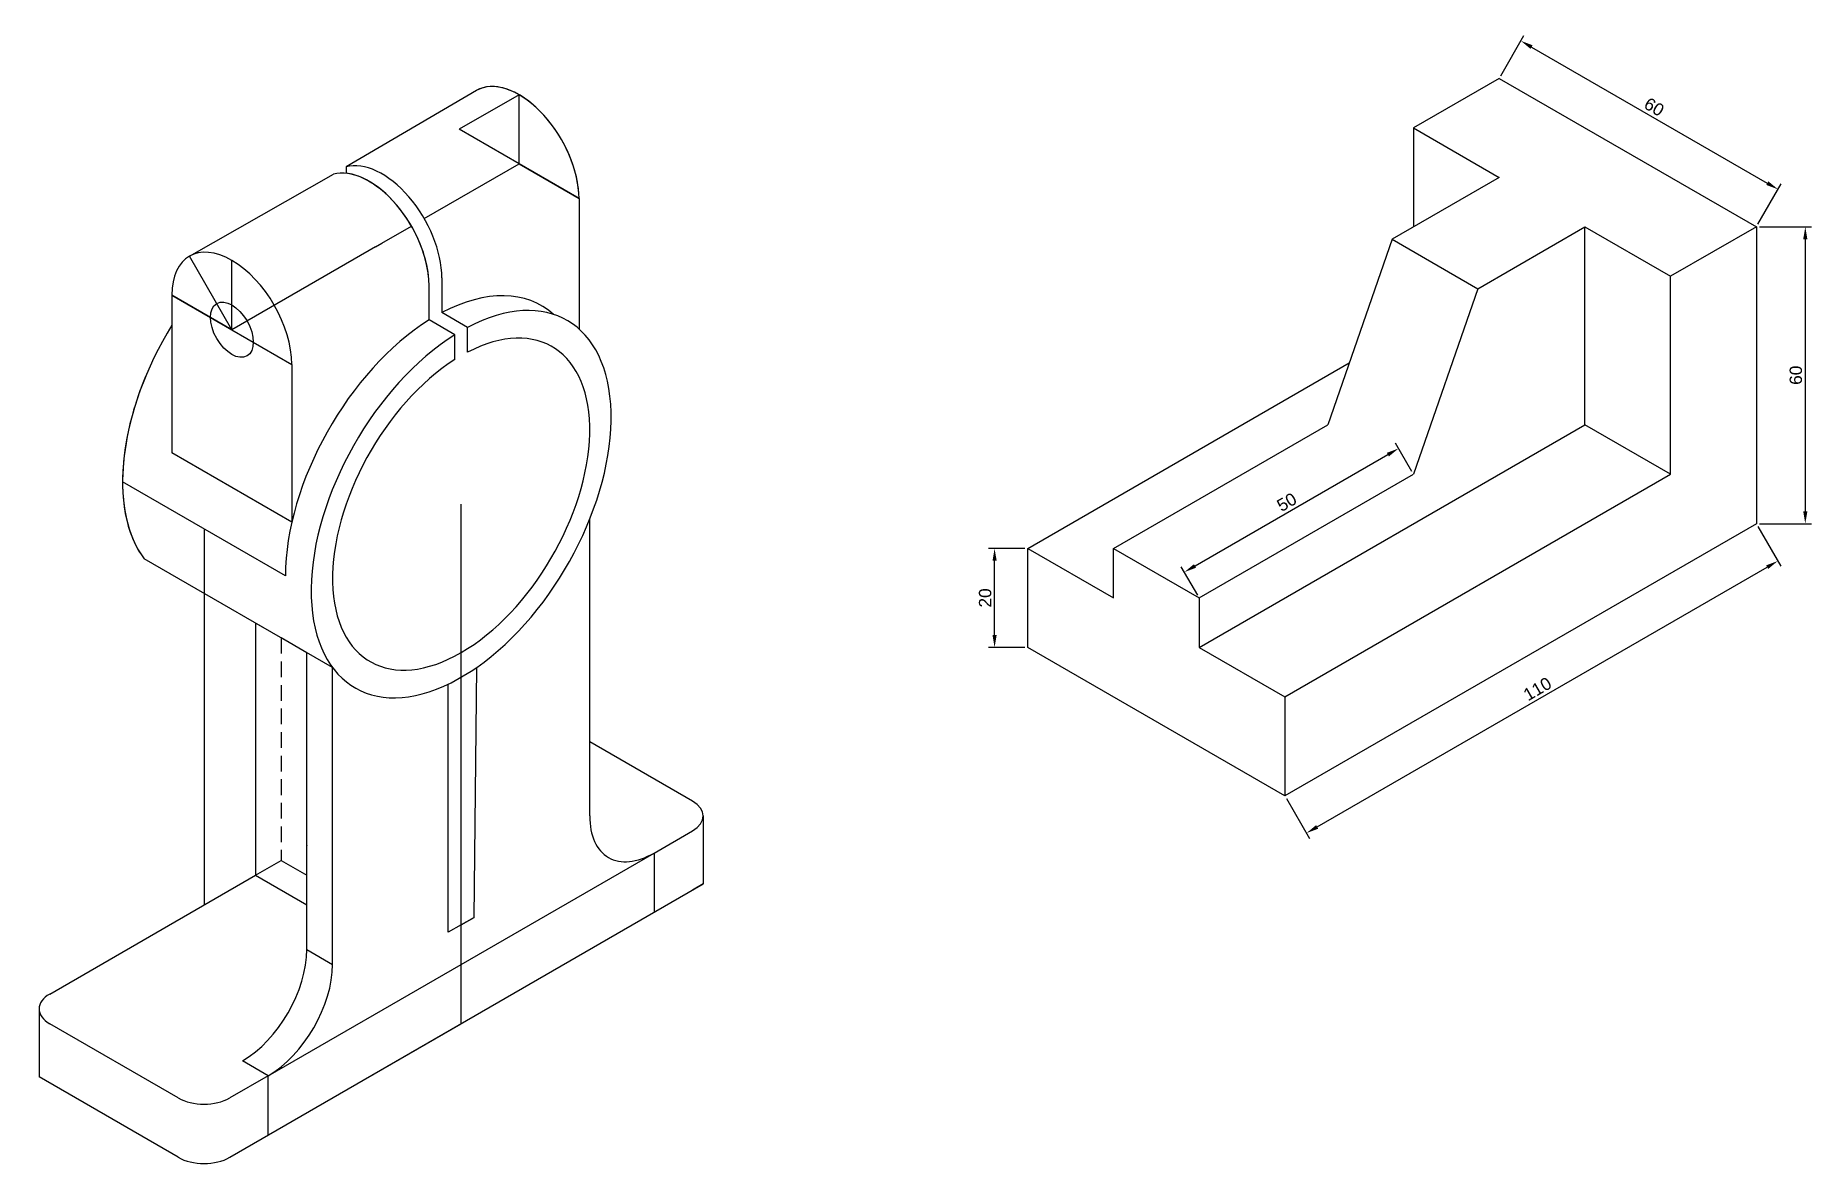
# Model space of a CAD drawing. Header units: millimetres. Extents: x 2132 to 2491, y 2003 to 2231.
import ezdxf

# ---------------------------------------------------------------- set-up
doc = ezdxf.new("R2010")
doc.units = ezdxf.units.MM
doc.linetypes.add('HIDDEN2', pattern=[4.7625, 3.175, -1.5875])
doc.styles.get("Standard").update_dxf_attribs({"font": 'arial.ttf'})
doc.dimstyles.new('ISO-25', dxfattribs={"dimtxt": 2.5, "dimasz": 2.5, "dimexe": 1.25, "dimexo": 0.625, "dimtad": 1, "dimtxsty": 'Standard', "dimcen": 2.5, "dimadec": 0, "dimazin": 0, "dimtfac": 1, "dimtmove": 0, "dimatfit": 3, "dimfxl": 1, "dimarcsym": 0})

# ---------------------------------------------------------------- blocks, each defined once
blk = doc.blocks.new('*D8')
at = {"color": 0, "lineweight": -2, "transparency": 16777216}
for p, q in [((2427.75, 2222.96), (2432.44, 2231.08)), ((2433.98, 2228.74), (2481.61, 2201.24)), ((2479.71, 2192.96), (2484.4, 2201.08))]:
    blk.add_line(p, q, dxfattribs=at)
at = {"color": 0, "transparency": 16777216}
for points in [[(2434.19, 2229.11), (2433.77, 2228.38), (2431.82, 2229.99)], [(2481.82, 2201.61), (2481.4, 2200.88), (2483.78, 2199.99)]]:
    blk.add_solid(points, dxfattribs=at)
at = {"layer": 'Defpoints', "color": 0, "transparency": 16777216}
for p in [(2427.44, 2222.42), (2483.78, 2199.99), (2479.4, 2192.42)]:
    blk.add_point(p, dxfattribs=at)
at = {"color": 0, "transparency": 16777216, "insert": (2458.75, 2216.64), "char_height": 2.5, "attachment_point": 5, "rotation": 330}
blk.add_mtext('60', dxfattribs=at)
blk = doc.blocks.new('*D9')
at = {"color": 0, "lineweight": -2, "transparency": 16777216}
for p, q in [((2365.97, 2123.88), (2404.94, 2146.38)), ((2409.81, 2142.96), (2406.48, 2148.72)), ((2366.51, 2117.96), (2363.18, 2123.72))]:
    blk.add_line(p, q, dxfattribs=at)
at = {"color": 0, "transparency": 16777216}
for points in [[(2404.73, 2146.74), (2405.15, 2146.02), (2407.11, 2147.63)], [(2365.76, 2124.24), (2366.18, 2123.52), (2363.81, 2122.63)]]:
    blk.add_solid(points, dxfattribs=at)
at = {"layer": 'Defpoints', "color": 0, "transparency": 16777216}
for p in [(2407.11, 2147.63), (2410.12, 2142.42), (2366.82, 2117.42)]:
    blk.add_point(p, dxfattribs=at)
at = {"color": 0, "transparency": 16777216, "insert": (2384.51, 2136.78), "char_height": 2.5, "attachment_point": 5, "rotation": 30}
blk.add_mtext('50', dxfattribs=at)
blk = doc.blocks.new('*D10')
at = {"color": 0, "lineweight": -2, "transparency": 16777216}
for p, q in [((2331.55, 2127.42), (2324.22, 2127.42)), ((2325.47, 2109.92), (2325.47, 2124.92)), ((2331.55, 2107.42), (2324.22, 2107.42))]:
    blk.add_line(p, q, dxfattribs=at)
at = {"color": 0, "transparency": 16777216}
for points in [[(2325.05, 2124.92), (2325.89, 2124.92), (2325.47, 2127.42)], [(2325.05, 2109.92), (2325.89, 2109.92), (2325.47, 2107.42)]]:
    blk.add_solid(points, dxfattribs=at)
at = {"layer": 'Defpoints', "color": 0, "transparency": 16777216}
for p in [(2325.47, 2127.42), (2332.18, 2127.42), (2332.18, 2107.42)]:
    blk.add_point(p, dxfattribs=at)
at = {"color": 0, "transparency": 16777216, "insert": (2323.57, 2117.42), "char_height": 2.5, "attachment_point": 5, "rotation": 90}
blk.add_mtext('20', dxfattribs=at)
blk = doc.blocks.new('*D11')
at = {"color": 0, "lineweight": -2, "transparency": 16777216}
for p, q in [((2479.71, 2131.88), (2484.37, 2123.81)), ((2390.65, 2071.14), (2481.58, 2123.64)), ((2384.45, 2076.88), (2389.11, 2068.81))]:
    blk.add_line(p, q, dxfattribs=at)
at = {"color": 0, "transparency": 16777216}
for points in [[(2481.38, 2124), (2481.79, 2123.28), (2483.75, 2124.89)], [(2390.44, 2071.5), (2390.86, 2070.78), (2388.49, 2069.89)]]:
    blk.add_solid(points, dxfattribs=at)
at = {"layer": 'Defpoints', "color": 0, "transparency": 16777216}
for p in [(2479.4, 2132.42), (2483.75, 2124.89), (2384.14, 2077.42)]:
    blk.add_point(p, dxfattribs=at)
at = {"color": 0, "transparency": 16777216, "insert": (2435.17, 2099.03), "char_height": 2.5, "attachment_point": 5, "rotation": 30}
blk.add_mtext('110', dxfattribs=at)
blk = doc.blocks.new('*D12')
at = {"color": 0, "lineweight": -2, "transparency": 16777216}
for p, q in [((2480.03, 2192.42), (2490.54, 2192.42)), ((2489.29, 2189.92), (2489.29, 2134.92)), ((2480.03, 2132.42), (2490.54, 2132.42))]:
    blk.add_line(p, q, dxfattribs=at)
at = {"color": 0, "transparency": 16777216}
for points in [[(2488.87, 2189.92), (2489.71, 2189.92), (2489.29, 2192.42)], [(2488.87, 2134.92), (2489.71, 2134.92), (2489.29, 2132.42)]]:
    blk.add_solid(points, dxfattribs=at)
at = {"layer": 'Defpoints', "color": 0, "transparency": 16777216}
for p in [(2479.4, 2192.42), (2479.4, 2132.42), (2489.29, 2132.42)]:
    blk.add_point(p, dxfattribs=at)
at = {"color": 0, "transparency": 16777216, "insert": (2487.39, 2162.42), "char_height": 2.5, "attachment_point": 5, "rotation": 90}
blk.add_mtext('60', dxfattribs=at)

msp = doc.modelspace()

# ---------------------------------------------------------------- linework, layer by layer
for p, q in [((2427.441, 2222.417), (2410.12, 2212.417)), ((2427.441, 2222.417), (2479.402, 2192.417)), ((2220.795, 2219.969), (2194.414, 2204.529)), ((2229.368, 2219.12), (2217.244, 2212.12)), ((2229.368, 2205.12), (2229.368, 2219.12)), ((2241.493, 2198.12), (2217.244, 2212.12)), ((2410.12, 2212.417), (2427.441, 2202.417)), ((2410.12, 2212.417), (2410.12, 2192.417)), ((2194.414, 2204.529), (2194.414, 2203.233)), ((2210.229, 2194.069), (2229.368, 2205.12)), ((2229.368, 2205.12), (2241.493, 2198.12)), ((2162.771, 2186.469), (2191.882, 2203.047)), ((2427.441, 2202.417), (2405.79, 2189.917)), ((2241.493, 2198.12), (2241.493, 2171.77)), ((2200.356, 2188.37), (2201.656, 2189.12)), ((2201.656, 2189.12), (2207.631, 2192.569)), ((2405.79, 2189.917), (2392.8, 2152.417)), ((2405.79, 2189.917), (2423.111, 2179.917)), ((2423.111, 2179.917), (2444.761, 2192.417)), ((2444.761, 2152.417), (2444.761, 2192.417)), ((2444.761, 2192.417), (2462.082, 2182.417)), ((2479.402, 2192.417), (2462.082, 2182.417)), ((2479.402, 2192.417), (2479.402, 2132.417)), ((2171.345, 2171.62), (2162.771, 2186.469)), ((2199.057, 2187.62), (2171.345, 2171.62)), ((2171.345, 2171.62), (2171.345, 2185.62)), ((2200.356, 2188.37), (2199.057, 2187.62)), ((2213.78, 2182.12), (2213.778, 2175.087)), ((2462.082, 2142.417), (2462.082, 2182.417)), ((2171.345, 2171.62), (2159.22, 2178.62)), ((2159.22, 2178.62), (2183.469, 2164.62)), ((2159.22, 2178.62), (2159.22, 2146.756)), ((2211.183, 2173.588), (2211.182, 2180.62)), ((2423.111, 2179.917), (2410.12, 2142.417)), ((2218.974, 2172.087), (2213.778, 2175.087)), ((2217.677, 2176.87), (2217.696, 2176.859)), ((2217.677, 2176.851), (2217.677, 2176.87)), ((2216.38, 2170.588), (2211.183, 2173.588)), ((2218.974, 2167.081), (2218.974, 2172.087)), ((2216.38, 2165.583), (2216.38, 2170.588)), ((2183.469, 2164.62), (2183.469, 2132.756)), ((2332.178, 2127.417), (2397.13, 2164.917)), ((2349.498, 2127.417), (2392.8, 2152.417)), ((2366.819, 2107.417), (2444.761, 2152.417)), ((2392.8, 2152.417), (2392.8, 2152.417)), ((2462.082, 2142.417), (2444.761, 2152.417)), ((2183.469, 2132.756), (2159.22, 2146.756)), ((2182.17, 2121.87), (2149.261, 2140.87)), ((2366.819, 2117.417), (2410.12, 2142.417)), ((2384.139, 2097.417), (2462.082, 2142.417)), ((2217.677, 2031.37), (2217.677, 2136.37)), ((2243.658, 2073.37), (2243.658, 2133.342)), ((2479.402, 2132.417), (2384.139, 2077.417)), ((2165.715, 2131.37), (2165.715, 2055.37)), ((2191.696, 2103.342), (2153.591, 2125.342)), ((2332.178, 2107.417), (2332.178, 2127.417)), ((2332.178, 2127.417), (2349.498, 2117.417)), ((2349.498, 2117.417), (2349.498, 2127.417)), ((2349.498, 2127.417), (2366.819, 2117.417)), ((2366.819, 2117.417), (2366.819, 2107.417)), ((2181.304, 2109.342), (2176.108, 2112.342)), ((2176.108, 2112.342), (2176.108, 2061.37)), ((2186.5, 2106.342), (2181.304, 2109.342)), ((2384.139, 2077.417), (2332.178, 2107.417)), ((2366.819, 2107.417), (2384.139, 2097.417)), ((2186.5, 2046.37), (2186.5, 2106.342)), ((2191.696, 2043.37), (2191.696, 2103.342)), ((2219.708, 2102.621), (2220.832, 2103.381)), ((2220.275, 2052.87), (2220.832, 2103.381)), ((2215.079, 2049.87), (2215.079, 2099.998)), ((2215.645, 2100.275), (2219.708, 2102.621)), ((2384.139, 2097.417), (2384.139, 2077.417)), ((2264.442, 2076.37), (2243.658, 2088.37)), ((2266.595, 2073.37), (2266.595, 2059.612)), ((2186.5, 2067.37), (2186.631, 2067.445)), ((2256.648, 2065.87), (2264.442, 2070.37)), ((2176.108, 2061.37), (2181.304, 2064.37)), ((2178.706, 2020.87), (2256.648, 2065.87)), ((2181.304, 2064.37), (2186.5, 2061.37)), ((2256.648, 2065.87), (2256.648, 2053.87)), ((2134.539, 2037.37), (2176.108, 2061.37)), ((2176.108, 2061.37), (2186.5, 2055.37)), ((2170.912, 2004.37), (2266.595, 2059.612)), ((2266.595, 2059.612), (2264.442, 2058.37)), ((2220.275, 2052.87), (2215.079, 2049.87)), ((2217.677, 2051.37), (2220.275, 2052.87)), ((2217.677, 2031.37), (2217.677, 2051.37)), ((2186.5, 2046.37), (2191.696, 2043.37)), ((2132.386, 2034.37), (2132.386, 2020.612)), ((2160.519, 2016.37), (2134.539, 2031.37)), ((2178.706, 2008.87), (2217.677, 2031.37)), ((2160.519, 2004.37), (2132.386, 2020.612)), ((2178.706, 2020.87), (2170.912, 2016.37)), ((2178.706, 2020.87), (2173.51, 2023.87)), ((2178.706, 2008.87), (2178.706, 2020.87)), ((2181.304, 2022.673), (2181.304, 2022.37)), ((2170.912, 2004.37), (2178.706, 2008.87))]:
    msp.add_line(p, q)
at = {"linetype": 'HIDDEN2'}
msp.add_line((2181.304, 2109.342), (2181.304, 2064.37), dxfattribs=at)
for centre, major_axis, start_param, end_param in [((2229.368, 2205.12), (8.573, -14.849), 0.7853982, 3.1484166), ((2229.368, 2205.12), (8.573, -14.849), 7.1376807, 9.4316019), ((2199.057, 2187.62), (8.573, -14.849), 0.7853982, 2.9894839), ((2199.057, 2187.62), (8.573, -14.849), 0.8927471, 2.9894839), ((2201.656, 2189.12), (8.573, -14.849), 0.784866, 2.9963079), ((2171.345, 2171.62), (8.573, -14.849), 0.7853982, 3.9269908), ((2212.481, 2139.37), (-21.433, -37.123), 3.0200755, 3.8841741), ((2217.677, 2136.37), (-21.433, -37.123), 7.1728458, 10.1673594), ((2179.572, 2158.37), (-21.433, -37.123), 4.6631256, 6.0388867), ((2212.481, 2139.37), (-21.433, -37.123), 3.9698076, 5.4977871), ((2217.677, 2136.37), (-18.371, -31.82), 3.9769492, 10.1602177), ((2217.677, 2136.37), (-21.433, -37.123), 3.9698076, 7.0015111), ((2179.572, 2158.37), (-21.433, -37.123), 4.9364937, 6.0388867), ((2259.246, 2073.37), (-7.348, 0), 2.3561945, 3.9269908), ((2256.648, 2080.87), (-9.186, -15.91), 5.4977871, 7.0685835), ((2173.51, 2038.87), (-9.186, -15.91), 7.0685835, 8.6393798), ((2178.706, 2035.87), (-9.186, -15.91), 7.0685835, 8.6393798), ((2139.735, 2034.37), (-7.348, 0), 5.4977871, 7.0685835), ((2165.715, 2019.37), (-7.348, 0), 7.0685835, 8.6393798), ((2165.715, 2007.37), (-7.348, 0), 0.7853982, 2.3561945)]:
    msp.add_ellipse(centre, major_axis=major_axis, ratio=0.5773503, start_param=start_param, end_param=end_param)
msp.add_ellipse((2171.345, 2171.62), major_axis=(3.062, -5.303), ratio=0.5773503)

# ---------------------------------------------------------------- dimensions: what is measured, and where the dimension line sits
for p1, p2, distance, picture, middle in [((2427.441, 2222.417), (2479.402, 2192.417), 8.75, '*D8', (2458.747, 2216.641)), ((2479.402, 2192.417), (2479.402, 2132.417), 9.888, '*D12', (2487.389, 2162.417)), ((2366.819, 2117.417), (2410.12, 2142.417), 6.024, '*D9', (2384.507, 2136.78)), ((2384.139, 2077.417), (2479.402, 2132.417), -8.694, '*D11', (2435.167, 2099.034)), ((2332.178, 2107.417), (2332.178, 2127.417), 6.709, '*D10', (2323.568, 2117.417))]:
    dim = msp.add_aligned_dim(p1=p1, p2=p2, distance=distance, dimstyle='ISO-25')
    dim.commit()
    dim.dimension.update_dxf_attribs({"geometry": picture, "text_midpoint": middle})

doc.saveas('drawing.dxf')
